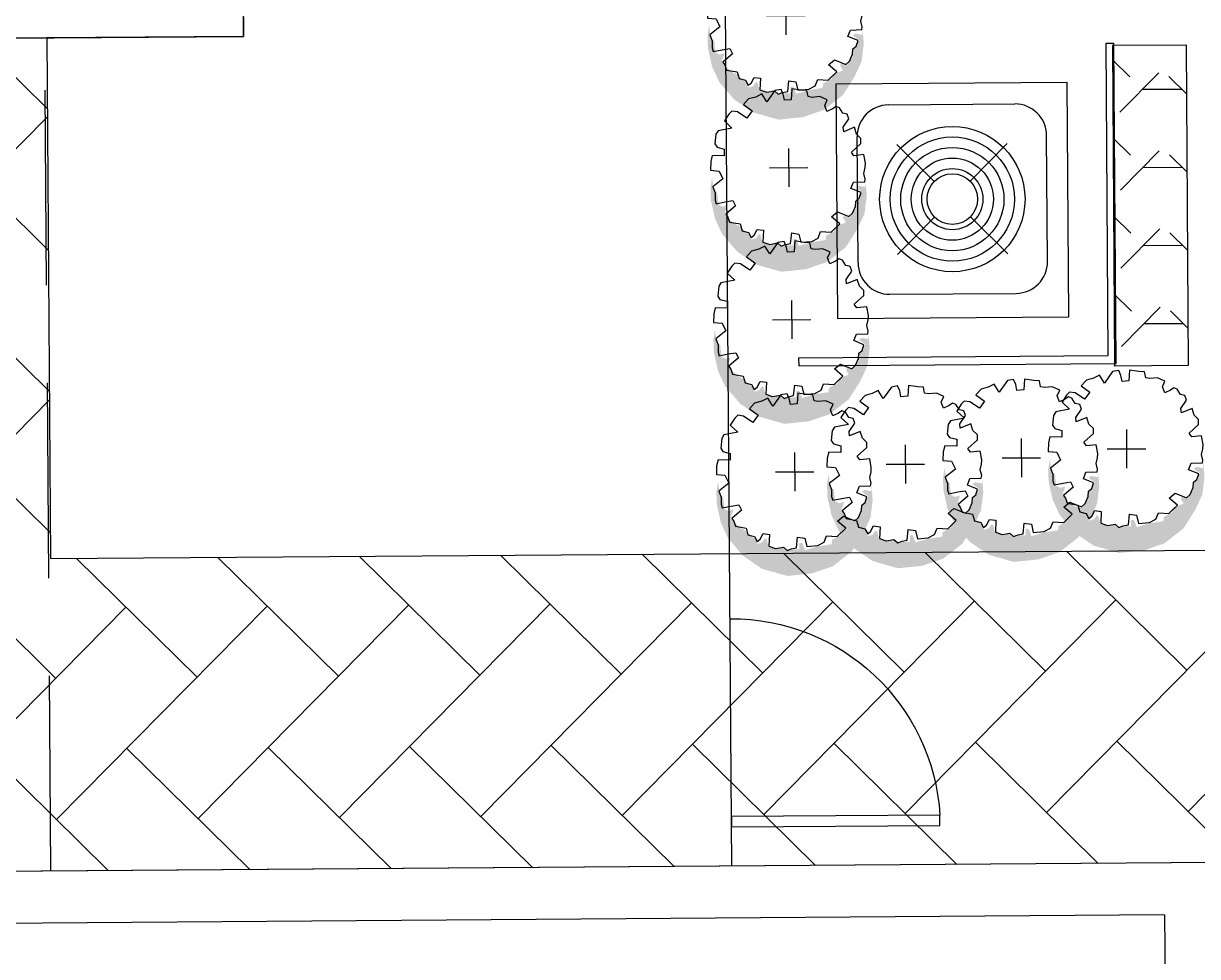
# Model space of a CAD drawing. Header units: feet. Extents: x 919634 to 928945, y 707022 to 708026.
# Drawn here: x 920163.19 to 920178.22, y 707205.08 to 707217.02 of the extents above; entities that cross this region are included whole.
import ezdxf

# ---------------------------------------------------------------- set-up
doc = ezdxf.new("R2010")
doc.units = ezdxf.units.FT
doc.header["$LTSCALE"] = 20
doc.header["$MEASUREMENT"] = 0
doc.linetypes.add('Site Plan$0$HIDDEN2', pattern=[0.1875, 0.125, -0.0625])
for name, color, linetype in [('-u-site-xref', 7, 'Continuous'), ('Site Plan$0$-u-site-bldg_interior', 252, 'Continuous'), ('Site Plan$0$-u-site-fence', 4, 'Site Plan$0$FENCELINE1'), ('Site Plan$0$A-DOOR-EXT_WINDOWS', 253, 'Continuous'), ('Site Plan$0$A-HVAC-EXT', 253, 'Continuous'), ('Site Plan$0$SP-BLDG-ROOF ABOVE', 4, 'Site Plan$0$HIDDEN2'), ('Site Plan$0$SP-LOT PAVERS', 254, 'Continuous'), ('x-RL TH7-LP Block$0$LK-SHRB-035M', 253, 'Continuous'), ('x-RL TH7-LP Block$0$LK-SHRB-TRNK', 253, 'Continuous'), ('x-RL TH7-LP Block$0$LP-PATT-SHAR', 253, 'Continuous'), ('x-RL TH7-LP Block$0$LP-SHAR-BRDR-CONT', 253, 'Continuous'), ('x-RL TH7-LP Block$0$LP-SHRB', 253, 'Continuous')]:
    doc.layers.add(name, color=color, linetype=linetype)
doc.layers.add('Site Plan$0$SP-SIDEWALK', color=2, linetype='Continuous', lineweight=25)
doc.layers.add('SP-BUILDING-FOOTPRINT', color=1, linetype='Continuous', lineweight=25)
doc.layers.add('x-RL TH7-LP Block$0$LK-SHRB-SHAD', color=253, linetype='Continuous', plot=False)
doc.layers.get('-u-site-xref').off()
doc.linetypes.add('Site Plan$0$FENCELINE1', pattern='A,0.25,-0.1,[133,ltypeshp.shx,S=0.1,R=0,X=-0.1,Y=0],-0.1,1', length=1.45)

# ---------------------------------------------------------------- blocks, each defined once
blk = doc.blocks.new('Site Plan$0$A$C11AE1C12')
at = {"layer": 'Site Plan$0$A-HVAC-EXT'}
for p, q in [((44.00000011394877, 44.54105635897122), (1.139487721957266e-07, 44.54105635897122)), ((1.139487721957266e-07, 44.54105635897122), (1.139487721957266e-07, 2.501133167243097e-06)), ((44.00000011394877, 2.501133167243097e-06), (44.00000011394877, 44.54105635897122)), ((34.00000011394877, 40.00000250113317), (10.00000011394877, 40.00000250113317)), ((4.000000113948772, 34.00000250113317), (4.000000113948772, 10.00000250113317)), ((40.00000011394877, 34.00000250113317), (40.00000011394877, 10.00000250113317)), ((18.5977306969362, 25.40227191814392), (11.52666288505861, 32.47333973002787)), ((25.40226953096135, 25.40227191814392), (32.47333734284621, 32.47333973002787)), ((11.52666288505861, 11.52666527223846), (18.5977306969362, 18.59773308412241)), ((32.47333734284621, 11.52666527223846), (25.40226953096135, 18.59773308412241)), ((34.00000011394877, 4.000002501133167), (10.00000011394877, 4.000002501133167)), ((1.139487721957266e-07, 2.501133167243097e-06), (44.00000011394877, 2.501133167243097e-06))]:
    blk.add_line(p, q, dxfattribs=at)
for radius in [13.81153555240985, 11.81153555240985, 9.81153555240985, 7.81153555240985, 5.81153555240985, 4.81153555240985]:
    blk.add_circle((22.00000011394877, 22.00000250113317), radius, dxfattribs=at)
for centre, start, end in [((10.00000011394877, 34.00000250113317), 90, 180), ((34.00000011394877, 34.00000250113317), 0, 90), ((10.00000011394877, 10.00000250113317), 180, 270), ((34.00000011394877, 10.00000250113317), 270, 0)]:
    blk.add_arc(centre, 6, start, end, dxfattribs=at)
blk = doc.blocks.new('Site Plan$0$A$C05C92244')
at = {"layer": 'Site Plan$0$A-DOOR-EXT_WINDOWS'}
blk.add_lwpolyline([(32.00389335552609, 32.04769828175449), (32.00389335552609, 0.04381521808500111), (30.40369920234298, 0.04381521808500111), (30.40369920234298, 32.04769828175449)], close=True, dxfattribs=at)
blk.add_arc((32.07979910527501, 32.07980389018303), 32.07980487913881, 180.0573418751565, 267.0050566959838, dxfattribs=at)
blk = doc.blocks.new('Site Plan')
at = {"layer": 'Site Plan$0$SP-LOT PAVERS'}
h = blk.add_hatch(dxfattribs=at)
h.set_pattern_fill('AR-HBONE', color=256, scale=0.32, angle=-89.58178215075662)
h.set_pattern_definition([(315.4182178492434, (0, 0), (1.810145136983853, 0.01321298806884015), [3.84, -1.28]), (45.41821784924338, (0.9116790626081567, -0.8984660745381309), (1.810145136983853, 0.01321298806884), [3.84, -1.28])])
h.paths.add_polyline_path([(920178.3518498054, 707215.2832240142), (920198.3513170131, 707215.4292082872), (920198.4900259995, 707196.4264364706), (920178.5298745737, 707196.2807391797), (920178.4568824345, 707206.2804731388), (920158.2074218867, 707206.1326640625), (920158.1295636119, 707216.7990460144), (920163.4915920927, 707216.8381700075), (920163.5402530439, 707210.1717457379), (920178.3883694436, 707210.2801281989)])
at = {"layer": 'Site Plan$0$-u-site-bldg_interior'}
for p, q in [((920166.0017908963, 707217.5231930409), (920166.0066570387, 707216.856544134)), ((920166.0066570387, 707216.856544134), (920158.1295636119, 707216.7990460144)), ((920178.4568824345, 707206.2804731388), (920161.8140827783, 707206.1589905523)), ((920177.7950996701, 707205.6089580895), (920161.8189489207, 707205.4923416454)), ((920177.7950996701, 707205.6089580895), (920177.8023988837, 707204.6089847292))]:
    blk.add_line(p, q, dxfattribs=at)
at = {"layer": 'Site Plan$0$-u-site-fence', "ltscale": 0.15}
blk.add_line((920172.2563029553, 707206.234983717), (920172.1760121809, 707217.23461182), dxfattribs=at)
at = {"layer": 'Site Plan$0$SP-BLDG-ROOF ABOVE'}
blk.add_lwpolyline([(920163.5406131461, 707206.171593202), (920163.4627548724, 707216.8379750116)], dxfattribs=at)
at = {"layer": 'Site Plan$0$SP-SIDEWALK'}
for p, q in [((920163.5402530439, 707210.171745738), (920163.4915919744, 707216.8381862064)), ((920177.045101564, 707216.7704407416), (920177.1450989001, 707216.771170663)), ((920177.0742988345, 707212.7704903089), (920177.045101564, 707216.7704407416)), ((920177.175026092, 707212.6712228942), (920177.1450989001, 707216.771170663)), ((920173.1110518223, 707212.7415609516), (920177.0742988345, 707212.7704903089)), ((920173.1110518223, 707212.7415609516), (920173.1117817436, 707212.6415636155)), ((920173.1117817436, 707212.6415636155), (920177.175026092, 707212.6712228942)), ((920163.5402530439, 707210.171745738), (920178.3883694436, 707210.280128199))]:
    blk.add_line(p, q, dxfattribs=at)
at = {"layer": 'Site Plan$0$-u-site-fence', "xscale": -0.08333333333333333, "yscale": 0.08333333333333333, "zscale": 0.08333333333333333, "rotation": 90.41821784924328}
blk.add_blockref('Site Plan$0$A$C05C92244', (920174.9037564088, 707209.4214361534), dxfattribs=at)
at = {"layer": 'Site Plan$0$A-HVAC-EXT', "extrusion": (0, 0, -1), "xscale": -0.06735359270068558, "yscale": 0.06735359270068558, "zscale": -0.06735359270068558, "rotation": 179.5817821507565}
blk.add_blockref('Site Plan$0$A$C11AE1C12', (-920176.5487649131, 707216.266747632), dxfattribs=at)
blk = doc.blocks.new('x-RL TH7-LP Block$0$SHRUB-LRG-241')
at = {"layer": 'x-RL TH7-LP Block$0$LK-SHRB-SHAD'}
blk.add_hatch(color=256, dxfattribs=at).paths.add_polyline_path([(0.07942995503995931, 0.4976856504540272), (0.1859550109496517, 0.5063764960219963), (0.3011759860731367, 0.4911675188681244), (0.3990051144888973, 0.4455405874065121), (0.5207480248826535, 0.3673229980153856), (0.6164031776350392, 0.2434784771626468), (0.6620567659276446, 0.1065976931381005), (0.6772746369719869, -0.052010199626217), (0.6294470564557244, -0.217136229156587), (0.5446618151407847, -0.3388080360272614), (0.4294408400173033, -0.4365800253562426), (0.3294377276580214, -0.4822069568178549), (0.2076948172642687, -0.5082794883416142), (0.1294315112196003, -0.5104521971435325), (0.05986413266886359, -0.4995886427736451), (0.1511713175342138, -0.4887250884037577), (0.1598672450281455, -0.4669979796639847), (0.2381305427926712, -0.4583071340960174), (0.2511744298934957, -0.432234607752406), (0.2424785023995675, -0.4018166534446639), (0.2576963734439097, -0.4039893622465822), (0.2924800585792049, -0.4191983394004524), (0.3272637519946464, -0.395298521858761), (0.3642214210734593, -0.3540170131811315), (0.3816132677811801, -0.3214263500714711), (0.4229188964668893, -0.2779721325919233), (0.433788799624196, -0.2562450238521503), (0.4663985090961198, -0.2453814694822647), (0.4577025898823273, -0.2149635151745208), (0.4316148239608211, -0.1975818292187306), (0.4359627835677138, -0.186718274848845), (0.4881383154107333, -0.1736820116770392), (0.4968342429046615, -0.1410913485673788), (0.492486275017626, -0.07808273114997633), (0.5164000652757572, -0.052010199626217), (0.5055301621184505, -0.01724682771464003), (0.5055301621184505, 0.02620738976490955), (0.4642245334327413, 0.02620738976490955), (0.4642245334327413, 0.04576178970276246), (0.5098781217253467, 0.06314347565855272), (0.4859643397473548, 0.1478791966355821), (0.4729204526465303, 0.2369603455767439), (0.4446587027815063, 0.2391330543786623), (0.4163969529164788, 0.2934508262280957), (0.3837872434445551, 0.2999689629941464), (0.3598734614665666, 0.3694957068173039), (0.3250897680511251, 0.3499413120595953), (0.3163938488373397, 0.3608048664294827), (0.3294377276580214, 0.3912228155570787), (0.2729142362081092, 0.4325043242347064), (0.2229126800284682, 0.4368497470186909), (0.1968249141069585, 0.4629222785424503), (0.162041220691524, 0.475958541714256), (0.1337794708264965, 0.4368497470186909), (0.1207355920058113, 0.4520587241725629), (0.1294315112196003, 0.4976856504540272)])
at = {"layer": 'x-RL TH7-LP Block$0$LK-SHRB-035M'}
blk.add_lwpolyline([(-0.02506661354845008, 0.4987056809809847), (-0.08165780996232641, 0.4886134344344999), (-0.08165780996232641, 0.4886134344344999), (-0.08165780996232641, 0.4886134344344999), (-0.07431013994851199, 0.4249718511334137), (-0.09880237153729965, 0.4078375781783734), (-0.1543414298532717, 0.4702383789836801), (-0.1872079085748339, 0.4702383789836801), (-0.2156921901335238, 0.4417710769863739), (-0.2595141617622758, 0.428632322466644), (-0.2310604317859877, 0.3588825101419175), (-0.2604511118412525, 0.3564347593132471), (-0.3143340234853049, 0.3931510560520017), (-0.3449670116215167, 0.3826466800339148), (-0.3515403073658305, 0.3541793780366085), (-0.3865978846688343, 0.3322814549128452), (-0.3953622789945825, 0.3103835285617258), (-0.3804630536096525, 0.2878976674930804), (-0.3633184920346793, 0.2511813673234577), (-0.4025060636510993, 0.2364948451970861), (-0.4391842506233381, 0.2534489245671132), (-0.4610952364377141, 0.2052734924038901), (-0.4563889752951518, 0.1557189889409578), (-0.4612874237616289, 0.1287937023786245), (-0.500474995378049, 0.1214504430308736), (-0.5029242169253898, 0.08473414286125092), (-0.5127211084865486, 0.02354031038883519), (-0.4416936352675229, 0.01864480530062451), (-0.4392444137201785, -0.02541475421675088), (-0.4784319853366021, -0.03275801356450003), (-0.509299405229342, -0.04655263965616641), (-0.5029242169253898, -0.0866085866891666), (-0.4294475167872278, -0.1404591598138314), (-0.480881206883943, -0.1722799514643754), (-0.4612874237616289, -0.2114440058935383), (-0.4490413052813373, -0.2579513162395841), (-0.4123029552122581, -0.2922198655805364), (-0.3706661620484972, -0.2359215381963313), (-0.3241309150464637, -0.2701900841064138), (-0.3657677135820201, -0.3313839165788295), (-0.3706661620484972, -0.3681002167484539), (-0.3510723735543877, -0.3876822405321647), (-0.3069863534714905, -0.4170552813540382), (-0.2604511118412525, -0.3681002167484539), (-0.2433065502662792, -0.4586670866118716), (-0.2212635402248324, -0.4733536087382433), (-0.1575837316478292, -0.480696868085996), (-0.1355407216063789, -0.4660103459596243), (-0.1232946031260873, -0.4195030356135803), (-0.07920858841498557, -0.4195030356135803), (-0.08165780996232641, -0.4978311410410363), (-0.04247023834590635, -0.5076221546483275), (0.0138619002172824, -0.5100699054769979), (0.01876034331196408, -0.4537715815236627), (0.0701940334086757, -0.4292940492208697), (0.1216277235053873, -0.4953833867814978), (0.1608152951218109, -0.480696868085996), (0.2073505421238444, -0.480696868085996), (0.2318427737126321, -0.4733536087382433), (0.2195966552323405, -0.4146075270944998), (0.2122489852185225, -0.3656524624889137), (0.2465381137402645, -0.3485181895338734), (0.3004210253843169, -0.4121597762658276), (0.3189358637372592, -0.39910922518572), (0.3518547154810285, -0.3876822405321647), (0.3641008339613201, -0.3191451487119998), (0.4081868486724218, -0.3069063842760382), (0.419726398483391, -0.2655318838032237), (0.4525928772049532, -0.2480135433678008), (0.4375775287276866, -0.2285782788485804), (0.4008391786586074, -0.208996251633998), (0.405737627125081, -0.1673844463761647), (0.4832682573450846, -0.1713708092072714), (0.4986059474151467, -0.1275749597323887), (0.4898415530893949, -0.07720973461131919), (0.5117525389037709, -0.05312201530235328), (0.5007970459965847, -0.02465471653240314), (0.4939096672908754, 0.008853791693333335), (0.4253314156191905, 0.01619705104108249), (0.4326790856330085, 0.06270436481799813), (0.486561997277061, 0.07494312925395974), (0.4810771587636431, 0.1461490954514311), (0.4596205387691334, 0.1875397805915), (0.4179837456053725, 0.2046740535465421), (0.4228821887000542, 0.2732111453667088), (0.3689992770560018, 0.3295094727509138), (0.3224640354257637, 0.275658899626249), (0.3224640354257637, 0.275658899626249), (0.2906241338231617, 0.3148229506245421), (0.2906241338231617, 0.3148229506245421), (0.3211269623186972, 0.389216058907456), (0.2992159765043212, 0.4133037749890676), (0.2553940048755692, 0.4330119051549843), (0.2203364275725654, 0.4352016981128308), (0.2028076389210653, 0.4570996244639502), (0.1657137435882881, 0.4690314106507891), (0.1387722850803605, 0.4029420696592929), (0.09713549191659965, 0.4200763426143332), (0.09468627036926236, 0.4935089429535804), (0.07791501977911963, 0.4965158880231364), (0.04066634389468149, 0.4877567161917469), (0.003417668010239794, 0.4965158880231364)], close=True, dxfattribs=at)
at = {"layer": 'x-RL TH7-LP Block$0$LK-SHRB-TRNK'}
for p, q in [((0, -0.125), (0, 0.125)), ((-0.1250000000000284, 0), (0.1249999999999929, 0))]:
    blk.add_line(p, q, dxfattribs=at)
blk = doc.blocks.new('x-RL TH7-LP Block', base_point=(1241.699483058532, 168.1706843559634))
at = {"layer": 'x-RL TH7-LP Block$0$LP-PATT-SHAR'}
h = blk.add_hatch(dxfattribs=at)
h.set_pattern_fill('LAFX-A435-CHAINLINK', color=256, scale=10, pattern_type=2)
h.set_pattern_definition([(45, (1295.280357107869, 240.9739641001852), (0, 10.0000000000064), [0.7071099999999999, -13.4350288425]), (45, (1293.280357107869, 240.9739641001852), (0, 10.0000000000064), [0.7071099999999999, -13.4350288425]), (45, (1295.280357107869, 242.9739641001852), (0, 10.0000000000064), [0.7071099999999999, -13.4350288425]), (45, (1294.780357107869, 243.9739641001852), (0, 10.0000000000064), [0.7071099999999999, -13.4350288425]), (45, (1291.280357107869, 240.9739641001852), (0, 10.0000000000064), [0.7071099999999999, -13.4350288425]), (45, (1293.280357107869, 242.9739641001852), (0, 10.0000000000064), [0.7071099999999999, -13.4350288425]), (45, (1295.280357107869, 244.9739641001852), (0, 10.0000000000064), [0.7071099999999999, -13.4350288425]), (45, (1293.780357107869, 243.9739641001852), (0, 10.0000000000064), [0.7071099999999999, -13.4350288425]), (45, (1294.780357107869, 245.9739641001852), (0, 10.0000000000064), [0.7071099999999999, -13.4350288425]), (45, (1292.780357107869, 243.9739641001852), (0, 10.0000000000064), [0.7071099999999999, -13.4350288425]), (45, (1291.280357107869, 242.9739641001852), (0, 10.0000000000064), [0.7071099999999999, -13.4350288425]), (45, (1293.280357107869, 244.9739641001852), (0, 10.0000000000064), [0.7071099999999999, -13.4350288425]), (45, (1295.280357107869, 246.9739641001852), (0, 10.0000000000064), [0.7071099999999999, -13.4350288425]), (45, (1291.780357107869, 243.9739641001852), (0, 10.0000000000064), [0.7071099999999999, -13.4350288425]), (45, (1293.780357107869, 245.9739641001852), (0, 10.0000000000064), [0.7071099999999999, -13.4350288425]), (45, (1292.780357107869, 245.9739641001852), (0, 10.0000000000064), [0.7071099999999999, -13.4350288425]), (45, (1294.780357107869, 247.9739641001852), (0, 10.0000000000064), [0.7071099999999999, -13.4350288425]), (45, (1291.280357107869, 244.9739641001852), (0, 10.0000000000064), [0.7071099999999999, -13.4350288425]), (45, (1293.280357107869, 246.9739641001852), (0, 10.0000000000064), [0.7071099999999999, -13.4350288425]), (45, (1291.780357107869, 245.9739641001852), (0, 10.0000000000064), [0.7071099999999999, -13.4350288425]), (45, (1293.780357107869, 247.9739641001852), (0, 10.0000000000064), [0.7071099999999999, -13.4350288425]), (45, (1294.780357107869, 249.9739641001852), (0, 10.0000000000064), [0.7071099999999999, -13.4350288425]), (45, (1292.780357107869, 247.9739641001852), (0, 10.0000000000064), [0.7071099999999999, -13.4350288425]), (45, (1291.280357107869, 246.9739641001852), (0, 10.0000000000064), [0.7071099999999999, -13.4350288425]), (45, (1291.780357107869, 247.9739641001852), (0, 10.0000000000064), [0.7071099999999999, -13.4350288425]), (45, (1293.780357107869, 249.9739641001852), (0, 10.0000000000064), [0.7071099999999999, -13.4350288425]), (45, (1292.780357107869, 249.9739641001852), (0, 10.0000000000064), [0.7071099999999999, -13.4350288425]), (45, (1291.280357107869, 248.9739641001852), (0, 10.0000000000064), [0.7071099999999999, -13.4350288425]), (45, (1291.780357107869, 249.9739641001852), (0, 10.0000000000064), [0.7071099999999999, -13.4350288425]), (45, (1290.280357107869, 248.9739641001852), (0, 10.0000000000064), [0.7071099999999999, -13.4350288425]), (45, (1294.780357107869, 241.9739641001852), (0, 10.0000000000064), [0.7071099999999999, -13.4350288425]), (45, (1293.780357107869, 241.9739641001852), (0, 10.0000000000064), [0.7071099999999999, -13.4350288425]), (45, (1292.780357107869, 241.9739641001852), (0, 10.0000000000064), [0.7071099999999999, -13.4350288425]), (45, (1291.780357107869, 241.9739641001852), (0, 10.0000000000064), [0.7071099999999999, -13.4350288425]), (45, (1290.280357107869, 240.9739641001852), (0, 10.0000000000064), [0.7071099999999999, -13.4350288425]), (45, (1289.280357107869, 240.9739641001852), (0, 10.0000000000064), [0.7071099999999999, -13.4350288425]), (45, (1290.280357107869, 242.9739641001852), (0, 10.0000000000064), [0.7071099999999999, -13.4350288425]), (45, (1288.280357107869, 240.9739641001852), (0, 10.0000000000064), [0.7071099999999999, -13.4350288425]), (45, (1290.780357107869, 243.9739641001852), (0, 10.0000000000064), [0.7071099999999999, -13.4350288425]), (45, (1289.280357107869, 242.9739641001852), (0, 10.0000000000064), [0.7071099999999999, -13.4350288425]), (45, (1287.280357107869, 240.9739641001852), (0, 10.0000000000064), [0.7071099999999999, -13.4350288425]), (45, (1289.780357107869, 243.9739641001852), (0, 10.0000000000064), [0.7071099999999999, -13.4350288425]), (45, (1290.280357107869, 244.9739641001852), (0, 10.0000000000064), [0.7071099999999999, -13.4350288425]), (45, (1288.280357107869, 242.9739641001852), (0, 10.0000000000064), [0.7071099999999999, -13.4350288425]), (45, (1286.280357107869, 240.9739641001852), (0, 10.0000000000064), [0.7071099999999999, -13.4350288425]), (45, (1290.780357107869, 245.9739641001852), (0, 10.0000000000064), [0.7071099999999999, -13.4350288425]), (45, (1288.780357107869, 243.9739641001852), (0, 10.0000000000064), [0.7071099999999999, -13.4350288425]), (45, (1289.280357107869, 244.9739641001852), (0, 10.0000000000064), [0.7071099999999999, -13.4350288425]), (45, (1287.280357107869, 242.9739641001852), (0, 10.0000000000064), [0.7071099999999999, -13.4350288425]), (45, (1289.780357107869, 245.9739641001852), (0, 10.0000000000064), [0.7071099999999999, -13.4350288425]), (45, (1287.780357107869, 243.9739641001852), (0, 10.0000000000064), [0.7071099999999999, -13.4350288425]), (45, (1290.280357107869, 246.9739641001852), (0, 10.0000000000064), [0.7071099999999999, -13.4350288425]), (45, (1288.280357107869, 244.9739641001852), (0, 10.0000000000064), [0.7071099999999999, -13.4350288425]), (45, (1286.280357107869, 242.9739641001852), (0, 10.0000000000064), [0.7071099999999999, -13.4350288425]), (45, (1290.780357107869, 247.9739641001852), (0, 10.0000000000064), [0.7071099999999999, -13.4350288425]), (45, (1288.780357107869, 245.9739641001852), (0, 10.0000000000064), [0.7071099999999999, -13.4350288425]), (45, (1286.780357107869, 243.9739641001852), (0, 10.0000000000064), [0.7071099999999999, -13.4350288425]), (45, (1289.280357107869, 246.9739641001852), (0, 10.0000000000064), [0.7071099999999999, -13.4350288425]), (45, (1287.280357107869, 244.9739641001852), (0, 10.0000000000064), [0.7071099999999999, -13.4350288425]), (45, (1289.780357107869, 247.9739641001852), (0, 10.0000000000064), [0.7071099999999999, -13.4350288425]), (45, (1287.780357107869, 245.9739641001852), (0, 10.0000000000064), [0.7071099999999999, -13.4350288425]), (45, (1285.780357107869, 243.9739641001852), (0, 10.0000000000064), [0.7071099999999999, -13.4350288425]), (45, (1288.280357107869, 246.9739641001852), (0, 10.0000000000064), [0.7071099999999999, -13.4350288425]), (45, (1286.280357107869, 244.9739641001852), (0, 10.0000000000064), [0.7071099999999999, -13.4350288425]), (45, (1290.780357107869, 249.9739641001852), (0, 10.0000000000064), [0.7071099999999999, -13.4350288425]), (45, (1288.780357107869, 247.9739641001852), (0, 10.0000000000064), [0.7071099999999999, -13.4350288425]), (45, (1286.780357107869, 245.9739641001852), (0, 10.0000000000064), [0.7071099999999999, -13.4350288425]), (45, (1287.280357107869, 246.9739641001852), (0, 10.0000000000064), [0.7071099999999999, -13.4350288425]), (45, (1289.780357107869, 249.9739641001852), (0, 10.0000000000064), [0.7071099999999999, -13.4350288425]), (45, (1287.780357107869, 247.9739641001852), (0, 10.0000000000064), [0.7071099999999999, -13.4350288425]), (45, (1285.780357107869, 245.9739641001852), (0, 10.0000000000064), [0.7071099999999999, -13.4350288425]), (45, (1286.280357107869, 246.9739641001852), (0, 10.0000000000064), [0.7071099999999999, -13.4350288425]), (45, (1288.780357107869, 249.9739641001852), (0, 10.0000000000064), [0.7071099999999999, -13.4350288425]), (45, (1286.780357107869, 247.9739641001852), (0, 10.0000000000064), [0.7071099999999999, -13.4350288425]), (45, (1287.280357107869, 248.9739641001852), (0, 10.0000000000064), [0.7071099999999999, -13.4350288425]), (45, (1287.780357107869, 249.9739641001852), (0, 10.0000000000064), [0.7071099999999999, -13.4350288425]), (45, (1285.780357107869, 247.9739641001852), (0, 10.0000000000064), [0.7071099999999999, -13.4350288425]), (45, (1286.280357107869, 248.9739641001852), (0, 10.0000000000064), [0.7071099999999999, -13.4350288425]), (45, (1286.780357107869, 249.9739641001852), (0, 10.0000000000064), [0.7071099999999999, -13.4350288425]), (45, (1285.780357107869, 249.9739641001852), (0, 10.0000000000064), [0.7071099999999999, -13.4350288425]), (45, (1290.780357107869, 241.9739641001852), (0, 10.0000000000064), [0.7071099999999999, -13.4350288425]), (45, (1289.780357107869, 241.9739641001852), (0, 10.0000000000064), [0.7071099999999999, -13.4350288425]), (45, (1288.780357107869, 241.9739641001852), (0, 10.0000000000064), [0.7071099999999999, -13.4350288425]), (45, (1287.780357107869, 241.9739641001852), (0, 10.0000000000064), [0.7071099999999999, -13.4350288425]), (45, (1286.780357107869, 241.9739641001852), (0, 10.0000000000064), [0.7071099999999999, -13.4350288425]), (45, (1285.780357107869, 241.9739641001852), (0, 10.0000000000064), [0.7071099999999999, -13.4350288425]), (45, (1294.280357107869, 240.9739641001852), (0, 10.0000000000064), [0.7071099999999999, -13.4350288425]), (45, (1294.280357107869, 242.9739641001852), (0, 10.0000000000064), [0.7071099999999999, -13.4350288425]), (45, (1292.280357107869, 240.9739641001852), (0, 10.0000000000064), [0.7071099999999999, -13.4350288425]), (45, (1294.280357107869, 244.9739641001852), (0, 10.0000000000064), [0.7071099999999999, -13.4350288425]), (45, (1292.280357107869, 242.9739641001852), (0, 10.0000000000064), [0.7071099999999999, -13.4350288425]), (45, (1294.280357107869, 246.9739641001852), (0, 10.0000000000064), [0.7071099999999999, -13.4350288425]), (45, (1292.280357107869, 244.9739641001852), (0, 10.0000000000064), [0.7071099999999999, -13.4350288425]), (45, (1295.280357107869, 248.9739641001852), (0, 10.0000000000064), [0.7071099999999999, -13.4350288425]), (45, (1294.280357107869, 248.9739641001852), (0, 10.0000000000064), [0.7071099999999999, -13.4350288425]), (45, (1292.280357107869, 246.9739641001852), (0, 10.0000000000064), [0.7071099999999999, -13.4350288425]), (45, (1293.280357107869, 248.9739641001852), (0, 10.0000000000064), [0.7071099999999999, -13.4350288425]), (45, (1292.280357107869, 248.9739641001852), (0, 10.0000000000064), [0.7071099999999999, -13.4350288425]), (45, (1289.280357107869, 248.9739641001852), (0, 10.0000000000064), [0.7071099999999999, -13.4350288425]), (45, (1288.280357107869, 248.9739641001852), (0, 10.0000000000064), [0.7071099999999999, -13.4350288425]), (90, (1295.780357107869, 249.4739641001852), (-10, 6.123233995736766e-16), [0.5, -9.5]), (90, (1295.780357107869, 241.4739641001852), (-10, 6.123233995736766e-16), [0.5, -9.5]), (90, (1295.780357107869, 243.4739641001852), (-10, 6.123233995736766e-16), [0.5, -9.5]), (90, (1295.780357107869, 245.4739641001852), (-10, 6.123233995736766e-16), [0.5, -9.5]), (90, (1295.780357107869, 247.4739641001852), (-10, 6.123233995736766e-16), [0.5, -9.5]), (90, (1295.280357107869, 242.4739641001852), (-10, 6.123233995736766e-16), [0.5, -9.5]), (90, (1295.280357107869, 244.4739641001852), (-10, 6.123233995736766e-16), [0.5, -9.5]), (90, (1295.280357107869, 246.4739641001852), (-10, 6.123233995736766e-16), [0.5, -9.5]), (90, (1295.280357107869, 248.4739641001852), (-10, 6.123233995736766e-16), [0.5, -9.5]), (90, (1295.280357107869, 250.4739641001852), (-10, 6.123233995736766e-16), [0.5, -9.5]), (90, (1294.780357107869, 241.4739641001852), (-10, 6.123233995736766e-16), [0.5, -9.5]), (90, (1294.780357107869, 243.4739641001852), (-10, 6.123233995736766e-16), [0.5, -9.5]), (90, (1294.780357107869, 245.4739641001852), (-10, 6.123233995736766e-16), [0.5, -9.5]), (90, (1294.780357107869, 247.4739641001852), (-10, 6.123233995736766e-16), [0.5, -9.5]), (90, (1294.780357107869, 249.4739641001852), (-10, 6.123233995736766e-16), [0.5, -9.5]), (90, (1294.780357107869, 241.4739641001852), (-10, 6.123233995736766e-16), [0.5, -9.5]), (90, (1294.780357107869, 243.4739641001852), (-10, 6.123233995736766e-16), [0.5, -9.5]), (90, (1294.780357107869, 245.4739641001852), (-10, 6.123233995736766e-16), [0.5, -9.5]), (90, (1294.780357107869, 247.4739641001852), (-10, 6.123233995736766e-16), [0.5, -9.5]), (90, (1294.780357107869, 249.4739641001852), (-10, 6.123233995736766e-16), [0.5, -9.5]), (90, (1294.280357107869, 242.4739641001852), (-10, 6.123233995736766e-16), [0.5, -9.5]), (90, (1294.280357107869, 244.4739641001852), (-10, 6.123233995736766e-16), [0.5, -9.5]), (90, (1294.280357107869, 246.4739641001852), (-10, 6.123233995736766e-16), [0.5, -9.5]), (90, (1294.280357107869, 248.4739641001852), (-10, 6.123233995736766e-16), [0.5, -9.5]), (90, (1294.280357107869, 250.4739641001852), (-10, 6.123233995736766e-16), [0.5, -9.5]), (90, (1293.780357107869, 241.4739641001852), (-10, 6.123233995736766e-16), [0.5, -9.5]), (90, (1293.780357107869, 241.4739641001852), (-10, 6.123233995736766e-16), [0.5, -9.5]), (90, (1293.780357107869, 243.4739641001852), (-10, 6.123233995736766e-16), [0.5, -9.5]), (90, (1293.780357107869, 243.4739641001852), (-10, 6.123233995736766e-16), [0.5, -9.5]), (90, (1293.780357107869, 245.4739641001852), (-10, 6.123233995736766e-16), [0.5, -9.5]), (90, (1293.780357107869, 245.4739641001852), (-10, 6.123233995736766e-16), [0.5, -9.5]), (90, (1293.780357107869, 247.4739641001852), (-10, 6.123233995736766e-16), [0.5, -9.5]), (90, (1293.780357107869, 247.4739641001852), (-10, 6.123233995736766e-16), [0.5, -9.5]), (90, (1293.780357107869, 249.4739641001852), (-10, 6.123233995736766e-16), [0.5, -9.5]), (90, (1293.780357107869, 249.4739641001852), (-10, 6.123233995736766e-16), [0.5, -9.5]), (90, (1293.280357107869, 242.4739641001852), (-10, 6.123233995736766e-16), [0.5, -9.5]), (90, (1293.280357107869, 244.4739641001852), (-10, 6.123233995736766e-16), [0.5, -9.5]), (90, (1293.280357107869, 246.4739641001852), (-10, 6.123233995736766e-16), [0.5, -9.5]), (90, (1293.280357107869, 248.4739641001852), (-10, 6.123233995736766e-16), [0.5, -9.5]), (90, (1293.280357107869, 250.4739641001852), (-10, 6.123233995736766e-16), [0.5, -9.5]), (90, (1292.780357107869, 241.4739641001852), (-10, 6.123233995736766e-16), [0.5, -9.5]), (90, (1292.780357107869, 241.4739641001852), (-10, 6.123233995736766e-16), [0.5, -9.5]), (90, (1292.780357107869, 243.4739641001852), (-10, 6.123233995736766e-16), [0.5, -9.5]), (90, (1292.780357107869, 243.4739641001852), (-10, 6.123233995736766e-16), [0.5, -9.5]), (90, (1292.780357107869, 245.4739641001852), (-10, 6.123233995736766e-16), [0.5, -9.5]), (90, (1292.780357107869, 245.4739641001852), (-10, 6.123233995736766e-16), [0.5, -9.5]), (90, (1292.780357107869, 247.4739641001852), (-10, 6.123233995736766e-16), [0.5, -9.5]), (90, (1292.780357107869, 247.4739641001852), (-10, 6.123233995736766e-16), [0.5, -9.5]), (90, (1292.780357107869, 249.4739641001852), (-10, 6.123233995736766e-16), [0.5, -9.5]), (90, (1292.780357107869, 249.4739641001852), (-10, 6.123233995736766e-16), [0.5, -9.5]), (90, (1292.280357107869, 242.4739641001852), (-10, 6.123233995736766e-16), [0.5, -9.5]), (90, (1292.280357107869, 244.4739641001852), (-10, 6.123233995736766e-16), [0.5, -9.5]), (90, (1292.280357107869, 246.4739641001852), (-10, 6.123233995736766e-16), [0.5, -9.5]), (90, (1292.280357107869, 248.4739641001852), (-10, 6.123233995736766e-16), [0.5, -9.5]), (90, (1292.280357107869, 250.4739641001852), (-10, 6.123233995736766e-16), [0.5, -9.5]), (90, (1291.780357107869, 241.4739641001852), (-10, 6.123233995736766e-16), [0.5, -9.5]), (90, (1291.780357107869, 241.4739641001852), (-10, 6.123233995736766e-16), [0.5, -9.5]), (90, (1291.780357107869, 243.4739641001852), (-10, 6.123233995736766e-16), [0.5, -9.5]), (90, (1291.780357107869, 243.4739641001852), (-10, 6.123233995736766e-16), [0.5, -9.5]), (90, (1291.780357107869, 245.4739641001852), (-10, 6.123233995736766e-16), [0.5, -9.5]), (90, (1291.780357107869, 245.4739641001852), (-10, 6.123233995736766e-16), [0.5, -9.5]), (90, (1291.780357107869, 247.4739641001852), (-10, 6.123233995736766e-16), [0.5, -9.5]), (90, (1291.780357107869, 247.4739641001852), (-10, 6.123233995736766e-16), [0.5, -9.5]), (90, (1291.780357107869, 249.4739641001852), (-10, 6.123233995736766e-16), [0.5, -9.5]), (90, (1291.780357107869, 249.4739641001852), (-10, 6.123233995736766e-16), [0.5, -9.5]), (90, (1291.280357107869, 242.4739641001852), (-10, 6.123233995736766e-16), [0.5, -9.5]), (90, (1291.280357107869, 244.4739641001852), (-10, 6.123233995736766e-16), [0.5, -9.5]), (90, (1291.280357107869, 246.4739641001852), (-10, 6.123233995736766e-16), [0.5, -9.5]), (90, (1291.280357107869, 248.4739641001852), (-10, 6.123233995736766e-16), [0.5, -9.5]), (90, (1291.280357107869, 250.4739641001852), (-10, 6.123233995736766e-16), [0.5, -9.5]), (90, (1290.780357107869, 241.4739641001852), (-10, 6.123233995736766e-16), [0.5, -9.5]), (90, (1290.780357107869, 243.4739641001852), (-10, 6.123233995736766e-16), [0.5, -9.5]), (90, (1290.780357107869, 245.4739641001852), (-10, 6.123233995736766e-16), [0.5, -9.5]), (90, (1290.780357107869, 247.4739641001852), (-10, 6.123233995736766e-16), [0.5, -9.5]), (90, (1290.780357107869, 249.4739641001852), (-10, 6.123233995736766e-16), [0.5, -9.5]), (90, (1290.780357107869, 241.4739641001852), (-10, 6.123233995736766e-16), [0.5, -9.5]), (90, (1290.780357107869, 243.4739641001852), (-10, 6.123233995736766e-16), [0.5, -9.5]), (90, (1290.780357107869, 245.4739641001852), (-10, 6.123233995736766e-16), [0.5, -9.5]), (90, (1290.780357107869, 247.4739641001852), (-10, 6.123233995736766e-16), [0.5, -9.5]), (90, (1290.780357107869, 249.4739641001852), (-10, 6.123233995736766e-16), [0.5, -9.5]), (90, (1290.280357107869, 242.4739641001852), (-10, 6.123233995736766e-16), [0.5, -9.5]), (90, (1290.280357107869, 244.4739641001852), (-10, 6.123233995736766e-16), [0.5, -9.5]), (90, (1290.280357107869, 246.4739641001852), (-10, 6.123233995736766e-16), [0.5, -9.5]), (90, (1290.280357107869, 248.4739641001852), (-10, 6.123233995736766e-16), [0.5, -9.5]), (90, (1290.280357107869, 250.4739641001852), (-10, 6.123233995736766e-16), [0.5, -9.5]), (90, (1289.780357107869, 241.4739641001852), (-10, 6.123233995736766e-16), [0.5, -9.5]), (90, (1289.780357107869, 243.4739641001852), (-10, 6.123233995736766e-16), [0.5, -9.5]), (90, (1289.780357107869, 245.4739641001852), (-10, 6.123233995736766e-16), [0.5, -9.5]), (90, (1289.780357107869, 247.4739641001852), (-10, 6.123233995736766e-16), [0.5, -9.5]), (90, (1289.780357107869, 249.4739641001852), (-10, 6.123233995736766e-16), [0.5, -9.5]), (90, (1289.780357107869, 241.4739641001852), (-10, 6.123233995736766e-16), [0.5, -9.5]), (90, (1289.780357107869, 243.4739641001852), (-10, 6.123233995736766e-16), [0.5, -9.5]), (90, (1289.780357107869, 245.4739641001852), (-10, 6.123233995736766e-16), [0.5, -9.5]), (90, (1289.780357107869, 247.4739641001852), (-10, 6.123233995736766e-16), [0.5, -9.5]), (90, (1289.780357107869, 249.4739641001852), (-10, 6.123233995736766e-16), [0.5, -9.5]), (90, (1289.280357107869, 242.4739641001852), (-10, 6.123233995736766e-16), [0.5, -9.5]), (90, (1289.280357107869, 244.4739641001852), (-10, 6.123233995736766e-16), [0.5, -9.5]), (90, (1289.280357107869, 246.4739641001852), (-10, 6.123233995736766e-16), [0.5, -9.5]), (90, (1289.280357107869, 248.4739641001852), (-10, 6.123233995736766e-16), [0.5, -9.5]), (90, (1289.280357107869, 250.4739641001852), (-10, 6.123233995736766e-16), [0.5, -9.5]), (90, (1288.780357107869, 241.4739641001852), (-10, 6.123233995736766e-16), [0.5, -9.5]), (90, (1288.780357107869, 241.4739641001852), (-10, 6.123233995736766e-16), [0.5, -9.5]), (90, (1288.780357107869, 243.4739641001852), (-10, 6.123233995736766e-16), [0.5, -9.5]), (90, (1288.780357107869, 243.4739641001852), (-10, 6.123233995736766e-16), [0.5, -9.5]), (90, (1288.780357107869, 245.4739641001852), (-10, 6.123233995736766e-16), [0.5, -9.5]), (90, (1288.780357107869, 245.4739641001852), (-10, 6.123233995736766e-16), [0.5, -9.5]), (90, (1288.780357107869, 247.4739641001852), (-10, 6.123233995736766e-16), [0.5, -9.5]), (90, (1288.780357107869, 247.4739641001852), (-10, 6.123233995736766e-16), [0.5, -9.5]), (90, (1288.780357107869, 249.4739641001852), (-10, 6.123233995736766e-16), [0.5, -9.5]), (90, (1288.780357107869, 249.4739641001852), (-10, 6.123233995736766e-16), [0.5, -9.5]), (90, (1288.280357107869, 242.4739641001852), (-10, 6.123233995736766e-16), [0.5, -9.5]), (90, (1288.280357107869, 244.4739641001852), (-10, 6.123233995736766e-16), [0.5, -9.5]), (90, (1288.280357107869, 246.4739641001852), (-10, 6.123233995736766e-16), [0.5, -9.5]), (90, (1288.280357107869, 248.4739641001852), (-10, 6.123233995736766e-16), [0.5, -9.5]), (90, (1288.280357107869, 250.4739641001852), (-10, 6.123233995736766e-16), [0.5, -9.5]), (90, (1287.780357107869, 241.4739641001852), (-10, 6.123233995736766e-16), [0.5, -9.5]), (90, (1287.780357107869, 241.4739641001852), (-10, 6.123233995736766e-16), [0.5, -9.5]), (90, (1287.780357107869, 243.4739641001852), (-10, 6.123233995736766e-16), [0.5, -9.5]), (90, (1287.780357107869, 243.4739641001852), (-10, 6.123233995736766e-16), [0.5, -9.5]), (90, (1287.780357107869, 245.4739641001852), (-10, 6.123233995736766e-16), [0.5, -9.5]), (90, (1287.780357107869, 245.4739641001852), (-10, 6.123233995736766e-16), [0.5, -9.5]), (90, (1287.780357107869, 247.4739641001852), (-10, 6.123233995736766e-16), [0.5, -9.5]), (90, (1287.780357107869, 247.4739641001852), (-10, 6.123233995736766e-16), [0.5, -9.5]), (90, (1287.780357107869, 249.4739641001852), (-10, 6.123233995736766e-16), [0.5, -9.5]), (90, (1287.780357107869, 249.4739641001852), (-10, 6.123233995736766e-16), [0.5, -9.5]), (90, (1287.280357107869, 242.4739641001852), (-10, 6.123233995736766e-16), [0.5, -9.5]), (90, (1287.280357107869, 244.4739641001852), (-10, 6.123233995736766e-16), [0.5, -9.5]), (90, (1287.280357107869, 246.4739641001852), (-10, 6.123233995736766e-16), [0.5, -9.5]), (90, (1287.280357107869, 248.4739641001852), (-10, 6.123233995736766e-16), [0.5, -9.5]), (90, (1287.280357107869, 250.4739641001852), (-10, 6.123233995736766e-16), [0.5, -9.5]), (90, (1286.780357107869, 241.4739641001852), (-10, 6.123233995736766e-16), [0.5, -9.5]), (90, (1286.780357107869, 241.4739641001852), (-10, 6.123233995736766e-16), [0.5, -9.5]), (90, (1286.780357107869, 243.4739641001852), (-10, 6.123233995736766e-16), [0.5, -9.5]), (90, (1286.780357107869, 243.4739641001852), (-10, 6.123233995736766e-16), [0.5, -9.5]), (90, (1286.780357107869, 245.4739641001852), (-10, 6.123233995736766e-16), [0.5, -9.5]), (90, (1286.780357107869, 245.4739641001852), (-10, 6.123233995736766e-16), [0.5, -9.5]), (90, (1286.780357107869, 247.4739641001852), (-10, 6.123233995736766e-16), [0.5, -9.5]), (90, (1286.780357107869, 247.4739641001852), (-10, 6.123233995736766e-16), [0.5, -9.5]), (90, (1286.780357107869, 249.4739641001852), (-10, 6.123233995736766e-16), [0.5, -9.5]), (90, (1286.780357107869, 249.4739641001852), (-10, 6.123233995736766e-16), [0.5, -9.5]), (90, (1286.280357107869, 242.4739641001852), (-10, 6.123233995736766e-16), [0.5, -9.5]), (90, (1286.280357107869, 244.4739641001852), (-10, 6.123233995736766e-16), [0.5, -9.5]), (90, (1286.280357107869, 246.4739641001852), (-10, 6.123233995736766e-16), [0.5, -9.5]), (90, (1286.280357107869, 248.4739641001852), (-10, 6.123233995736766e-16), [0.5, -9.5]), (90, (1286.280357107869, 250.4739641001852), (-10, 6.123233995736766e-16), [0.5, -9.5]), (90, (1285.780357107869, 241.4739641001852), (-10, 6.123233995736766e-16), [0.5, -9.5]), (90, (1285.780357107869, 243.4739641001852), (-10, 6.123233995736766e-16), [0.5, -9.5]), (90, (1285.780357107869, 245.4739641001852), (-10, 6.123233995736766e-16), [0.5, -9.5]), (90, (1285.780357107869, 247.4739641001852), (-10, 6.123233995736766e-16), [0.5, -9.5]), (90, (1285.780357107869, 249.4739641001852), (-10, 6.123233995736766e-16), [0.5, -9.5]), (135, (1295.780357107869, 249.9739641001852), (-10.0000000000064, 1.110223024625157e-15), [0.7071099999999999, -13.4350288425]), (135, (1294.780357107869, 249.9739641001852), (-10.0000000000064, 1.110223024625157e-15), [0.7071099999999999, -13.4350288425]), (135, (1293.780357107869, 249.9739641001852), (-10.0000000000064, 1.110223024625157e-15), [0.7071099999999999, -13.4350288425]), (135, (1292.780357107869, 249.9739641001852), (-10.0000000000064, 1.110223024625157e-15), [0.7071099999999999, -13.4350288425]), (135, (1293.280357107869, 246.9739641001852), (-10.0000000000064, 1.110223024625157e-15), [0.7071099999999999, -13.4350288425]), (135, (1293.280357107869, 244.9739641001852), (-10.0000000000064, 1.110223024625157e-15), [0.7071099999999999, -13.4350288425]), (135, (1293.280357107869, 242.9739641001852), (-10.0000000000064, 1.110223024625157e-15), [0.7071099999999999, -13.4350288425]), (135, (1293.280357107869, 240.9739641001852), (-10.0000000000064, 1.110223024625157e-15), [0.7071099999999999, -13.4350288425]), (135, (1290.780357107869, 241.9739641001852), (-10.0000000000064, 1.110223024625157e-15), [0.7071099999999999, -13.4350288425]), (135, (1289.780357107869, 241.9739641001852), (-10.0000000000064, 1.110223024625157e-15), [0.7071099999999999, -13.4350288425]), (135, (1288.780357107869, 241.9739641001852), (-10.0000000000064, 1.110223024625157e-15), [0.7071099999999999, -13.4350288425]), (135, (1291.280357107869, 248.9739641001852), (-10.0000000000064, 1.110223024625157e-15), [0.7071099999999999, -13.4350288425]), (135, (1290.280357107869, 248.9739641001852), (-10.0000000000064, 1.110223024625157e-15), [0.7071099999999999, -13.4350288425]), (135, (1291.280357107869, 246.9739641001852), (-10.0000000000064, 1.110223024625157e-15), [0.7071099999999999, -13.4350288425]), (135, (1289.280357107869, 248.9739641001852), (-10.0000000000064, 1.110223024625157e-15), [0.7071099999999999, -13.4350288425]), (135, (1290.280357107869, 246.9739641001852), (-10.0000000000064, 1.110223024625157e-15), [0.7071099999999999, -13.4350288425]), (135, (1288.280357107869, 248.9739641001852), (-10.0000000000064, 1.110223024625157e-15), [0.7071099999999999, -13.4350288425]), (135, (1291.280357107869, 244.9739641001852), (-10.0000000000064, 1.110223024625157e-15), [0.7071099999999999, -13.4350288425]), (135, (1289.280357107869, 246.9739641001852), (-10.0000000000064, 1.110223024625157e-15), [0.7071099999999999, -13.4350288425]), (135, (1287.280357107869, 248.9739641001852), (-10.0000000000064, 1.110223024625157e-15), [0.7071099999999999, -13.4350288425]), (135, (1290.280357107869, 244.9739641001852), (-10.0000000000064, 1.110223024625157e-15), [0.7071099999999999, -13.4350288425]), (135, (1288.280357107869, 246.9739641001852), (-10.0000000000064, 1.110223024625157e-15), [0.7071099999999999, -13.4350288425]), (135, (1286.280357107869, 248.9739641001852), (-10.0000000000064, 1.110223024625157e-15), [0.7071099999999999, -13.4350288425]), (135, (1291.280357107869, 242.9739641001852), (-10.0000000000064, 1.110223024625157e-15), [0.7071099999999999, -13.4350288425]), (135, (1289.280357107869, 244.9739641001852), (-10.0000000000064, 1.110223024625157e-15), [0.7071099999999999, -13.4350288425]), (135, (1287.280357107869, 246.9739641001852), (-10.0000000000064, 1.110223024625157e-15), [0.7071099999999999, -13.4350288425]), (135, (1290.280357107869, 242.9739641001852), (-10.0000000000064, 1.110223024625157e-15), [0.7071099999999999, -13.4350288425]), (135, (1288.280357107869, 244.9739641001852), (-10.0000000000064, 1.110223024625157e-15), [0.7071099999999999, -13.4350288425]), (135, (1286.280357107869, 246.9739641001852), (-10.0000000000064, 1.110223024625157e-15), [0.7071099999999999, -13.4350288425]), (135, (1291.280357107869, 240.9739641001852), (-10.0000000000064, 1.110223024625157e-15), [0.7071099999999999, -13.4350288425]), (135, (1289.280357107869, 242.9739641001852), (-10.0000000000064, 1.110223024625157e-15), [0.7071099999999999, -13.4350288425]), (135, (1287.280357107869, 244.9739641001852), (-10.0000000000064, 1.110223024625157e-15), [0.7071099999999999, -13.4350288425]), (135, (1290.280357107869, 240.9739641001852), (-10.0000000000064, 1.110223024625157e-15), [0.7071099999999999, -13.4350288425]), (135, (1288.280357107869, 242.9739641001852), (-10.0000000000064, 1.110223024625157e-15), [0.7071099999999999, -13.4350288425]), (135, (1286.280357107869, 244.9739641001852), (-10.0000000000064, 1.110223024625157e-15), [0.7071099999999999, -13.4350288425]), (135, (1289.280357107869, 240.9739641001852), (-10.0000000000064, 1.110223024625157e-15), [0.7071099999999999, -13.4350288425]), (135, (1287.280357107869, 242.9739641001852), (-10.0000000000064, 1.110223024625157e-15), [0.7071099999999999, -13.4350288425]), (135, (1288.280357107869, 240.9739641001852), (-10.0000000000064, 1.110223024625157e-15), [0.7071099999999999, -13.4350288425]), (135, (1286.280357107869, 242.9739641001852), (-10.0000000000064, 1.110223024625157e-15), [0.7071099999999999, -13.4350288425]), (135, (1287.280357107869, 240.9739641001852), (-10.0000000000064, 1.110223024625157e-15), [0.7071099999999999, -13.4350288425]), (135, (1286.280357107869, 240.9739641001852), (-10.0000000000064, 1.110223024625157e-15), [0.7071099999999999, -13.4350288425]), (135, (1295.280357107869, 248.9739641001852), (-10.0000000000064, 1.110223024625157e-15), [0.7071099999999999, -13.4350288425]), (135, (1295.780357107869, 247.9739641001852), (-10.0000000000064, 1.110223024625157e-15), [0.7071099999999999, -13.4350288425]), (135, (1294.280357107869, 248.9739641001852), (-10.0000000000064, 1.110223024625157e-15), [0.7071099999999999, -13.4350288425]), (135, (1294.780357107869, 247.9739641001852), (-10.0000000000064, 1.110223024625157e-15), [0.7071099999999999, -13.4350288425]), (135, (1295.280357107869, 246.9739641001852), (-10.0000000000064, 1.110223024625157e-15), [0.7071099999999999, -13.4350288425]), (135, (1293.280357107869, 248.9739641001852), (-10.0000000000064, 1.110223024625157e-15), [0.7071099999999999, -13.4350288425]), (135, (1295.780357107869, 245.9739641001852), (-10.0000000000064, 1.110223024625157e-15), [0.7071099999999999, -13.4350288425]), (135, (1293.780357107869, 247.9739641001852), (-10.0000000000064, 1.110223024625157e-15), [0.7071099999999999, -13.4350288425]), (135, (1291.780357107869, 249.9739641001852), (-10.0000000000064, 1.110223024625157e-15), [0.7071099999999999, -13.4350288425]), (135, (1294.280357107869, 246.9739641001852), (-10.0000000000064, 1.110223024625157e-15), [0.7071099999999999, -13.4350288425]), (135, (1292.280357107869, 248.9739641001852), (-10.0000000000064, 1.110223024625157e-15), [0.7071099999999999, -13.4350288425]), (135, (1294.780357107869, 245.9739641001852), (-10.0000000000064, 1.110223024625157e-15), [0.7071099999999999, -13.4350288425]), (135, (1292.780357107869, 247.9739641001852), (-10.0000000000064, 1.110223024625157e-15), [0.7071099999999999, -13.4350288425]), (135, (1290.780357107869, 249.9739641001852), (-10.0000000000064, 1.110223024625157e-15), [0.7071099999999999, -13.4350288425]), (135, (1295.280357107869, 244.9739641001852), (-10.0000000000064, 1.110223024625157e-15), [0.7071099999999999, -13.4350288425]), (135, (1295.780357107869, 243.9739641001852), (-10.0000000000064, 1.110223024625157e-15), [0.7071099999999999, -13.4350288425]), (135, (1293.780357107869, 245.9739641001852), (-10.0000000000064, 1.110223024625157e-15), [0.7071099999999999, -13.4350288425]), (135, (1291.780357107869, 247.9739641001852), (-10.0000000000064, 1.110223024625157e-15), [0.7071099999999999, -13.4350288425]), (135, (1289.780357107869, 249.9739641001852), (-10.0000000000064, 1.110223024625157e-15), [0.7071099999999999, -13.4350288425]), (135, (1294.280357107869, 244.9739641001852), (-10.0000000000064, 1.110223024625157e-15), [0.7071099999999999, -13.4350288425]), (135, (1292.280357107869, 246.9739641001852), (-10.0000000000064, 1.110223024625157e-15), [0.7071099999999999, -13.4350288425]), (135, (1294.780357107869, 243.9739641001852), (-10.0000000000064, 1.110223024625157e-15), [0.7071099999999999, -13.4350288425]), (135, (1292.780357107869, 245.9739641001852), (-10.0000000000064, 1.110223024625157e-15), [0.7071099999999999, -13.4350288425]), (135, (1290.780357107869, 247.9739641001852), (-10.0000000000064, 1.110223024625157e-15), [0.7071099999999999, -13.4350288425]), (135, (1288.780357107869, 249.9739641001852), (-10.0000000000064, 1.110223024625157e-15), [0.7071099999999999, -13.4350288425]), (135, (1295.280357107869, 242.9739641001852), (-10.0000000000064, 1.110223024625157e-15), [0.7071099999999999, -13.4350288425]), (135, (1295.780357107869, 241.9739641001852), (-10.0000000000064, 1.110223024625157e-15), [0.7071099999999999, -13.4350288425]), (135, (1293.780357107869, 243.9739641001852), (-10.0000000000064, 1.110223024625157e-15), [0.7071099999999999, -13.4350288425]), (135, (1291.780357107869, 245.9739641001852), (-10.0000000000064, 1.110223024625157e-15), [0.7071099999999999, -13.4350288425]), (135, (1289.780357107869, 247.9739641001852), (-10.0000000000064, 1.110223024625157e-15), [0.7071099999999999, -13.4350288425]), (135, (1287.780357107869, 249.9739641001852), (-10.0000000000064, 1.110223024625157e-15), [0.7071099999999999, -13.4350288425]), (135, (1294.280357107869, 242.9739641001852), (-10.0000000000064, 1.110223024625157e-15), [0.7071099999999999, -13.4350288425]), (135, (1292.280357107869, 244.9739641001852), (-10.0000000000064, 1.110223024625157e-15), [0.7071099999999999, -13.4350288425]), (135, (1292.780357107869, 243.9739641001852), (-10.0000000000064, 1.110223024625157e-15), [0.7071099999999999, -13.4350288425]), (135, (1294.780357107869, 241.9739641001852), (-10.0000000000064, 1.110223024625157e-15), [0.7071099999999999, -13.4350288425]), (135, (1290.780357107869, 245.9739641001852), (-10.0000000000064, 1.110223024625157e-15), [0.7071099999999999, -13.4350288425]), (135, (1288.780357107869, 247.9739641001852), (-10.0000000000064, 1.110223024625157e-15), [0.7071099999999999, -13.4350288425]), (135, (1286.780357107869, 249.9739641001852), (-10.0000000000064, 1.110223024625157e-15), [0.7071099999999999, -13.4350288425]), (135, (1295.280357107869, 240.9739641001852), (-10.0000000000064, 1.110223024625157e-15), [0.7071099999999999, -13.4350288425]), (135, (1291.780357107869, 243.9739641001852), (-10.0000000000064, 1.110223024625157e-15), [0.7071099999999999, -13.4350288425]), (135, (1293.780357107869, 241.9739641001852), (-10.0000000000064, 1.110223024625157e-15), [0.7071099999999999, -13.4350288425]), (135, (1287.780357107869, 247.9739641001852), (-10.0000000000064, 1.110223024625157e-15), [0.7071099999999999, -13.4350288425]), (135, (1289.780357107869, 245.9739641001852), (-10.0000000000064, 1.110223024625157e-15), [0.7071099999999999, -13.4350288425]), (135, (1294.280357107869, 240.9739641001852), (-10.0000000000064, 1.110223024625157e-15), [0.7071099999999999, -13.4350288425]), (135, (1292.280357107869, 242.9739641001852), (-10.0000000000064, 1.110223024625157e-15), [0.7071099999999999, -13.4350288425]), (135, (1292.780357107869, 241.9739641001852), (-10.0000000000064, 1.110223024625157e-15), [0.7071099999999999, -13.4350288425]), (135, (1290.780357107869, 243.9739641001852), (-10.0000000000064, 1.110223024625157e-15), [0.7071099999999999, -13.4350288425]), (135, (1286.780357107869, 247.9739641001852), (-10.0000000000064, 1.110223024625157e-15), [0.7071099999999999, -13.4350288425]), (135, (1288.780357107869, 245.9739641001852), (-10.0000000000064, 1.110223024625157e-15), [0.7071099999999999, -13.4350288425]), (135, (1291.780357107869, 241.9739641001852), (-10.0000000000064, 1.110223024625157e-15), [0.7071099999999999, -13.4350288425]), (135, (1289.780357107869, 243.9739641001852), (-10.0000000000064, 1.110223024625157e-15), [0.7071099999999999, -13.4350288425]), (135, (1287.780357107869, 245.9739641001852), (-10.0000000000064, 1.110223024625157e-15), [0.7071099999999999, -13.4350288425]), (135, (1292.280357107869, 240.9739641001852), (-10.0000000000064, 1.110223024625157e-15), [0.7071099999999999, -13.4350288425]), (135, (1288.780357107869, 243.9739641001852), (-10.0000000000064, 1.110223024625157e-15), [0.7071099999999999, -13.4350288425]), (135, (1286.780357107869, 245.9739641001852), (-10.0000000000064, 1.110223024625157e-15), [0.7071099999999999, -13.4350288425]), (135, (1287.780357107869, 243.9739641001852), (-10.0000000000064, 1.110223024625157e-15), [0.7071099999999999, -13.4350288425]), (135, (1286.780357107869, 243.9739641001852), (-10.0000000000064, 1.110223024625157e-15), [0.7071099999999999, -13.4350288425]), (135, (1287.780357107869, 241.9739641001852), (-10.0000000000064, 1.110223024625157e-15), [0.7071099999999999, -13.4350288425]), (135, (1286.780357107869, 241.9739641001852), (-10.0000000000064, 1.110223024625157e-15), [0.7071099999999999, -13.4350288425])])
h.paths.add_polyline_path([(1290.636491730307, 240.9748230921654), (1290.632879985031, 240.9748264384689), (1290.629278204091, 241.9221022606889), (1286.53282299242, 241.9220108268782), (1286.53282299242, 240.9782272230455), (1290.632879985031, 240.9748264384689)])
at = {"layer": 'x-RL TH7-LP Block$0$LP-SHAR-BRDR-CONT'}
blk.add_lwpolyline([(1290.636491730307, 240.9748230921654), (1290.632879985031, 240.9748264384689), (1290.629278204091, 241.9221022606889), (1286.53282299242, 241.9220108268782), (1286.53282299242, 240.9782272230455), (1290.632879985031, 240.9748264384689)], close=True, dxfattribs=at)
at = {"layer": 'x-RL TH7-LP Block$0$LP-SHRB', "xscale": 1.966899649314303, "yscale": 1.966899649314303}
for p, zscale in [((1291.696795495008, 241.1203179043942), 1.966899649314303), ((1291.802718783671, 239.7727396192495), 2.185089498506832), ((1291.873861352609, 238.2879009536297), 1.966899649314303), ((1286.11916608483, 236.797931291996), 1.966899649314303), ((1288.066908817023, 236.8225183540798), 1.966899649314303), ((1290.014651549217, 236.8471054161637), 1.966899649314303), ((1291.96239428141, 236.8716924782475), 1.966899649314303)]:
    blk.add_blockref('x-RL TH7-LP Block$0$SHRUB-LRG-241', p, dxfattribs=dict(at, zscale=zscale))

msp = doc.modelspace()

# ---------------------------------------------------------------- block references
at = {"layer": '-u-site-xref'}
msp.add_blockref('Site Plan', (0, 0), dxfattribs=at)

# ---------------------------------------------------------------- next in the draw order: linework, layer by layer
at = {"layer": 'SP-BUILDING-FOOTPRINT'}
msp.add_lwpolyline([(920186.6551412055, 707162.339142471), (920186.5724163145, 707173.6722382429), (920158.4458628658, 707173.4668676234), (920158.3680045869, 707184.1332501341), (920178.6174651347, 707184.2810592103), (920178.4568824345, 707206.2804731389), (920158.2074218867, 707206.1326640625), (920158.1295636119, 707216.7990460144), (920166.0066570387, 707216.856544134), (920165.9239326174, 707228.1895755515), (920186.1733931651, 707228.3373846278), (920186.0906682747, 707239.6704803162)], dxfattribs=at)

# ---------------------------------------------------------------- next in the draw order: block references
at = {"layer": '-u-site-xref', "rotation": 270.3936340929644}
msp.add_blockref('x-RL TH7-LP Block', (920104.0156481654, 707261.0719032667, -0.0001225275146980879), dxfattribs=at)

doc.saveas('drawing.dxf')
